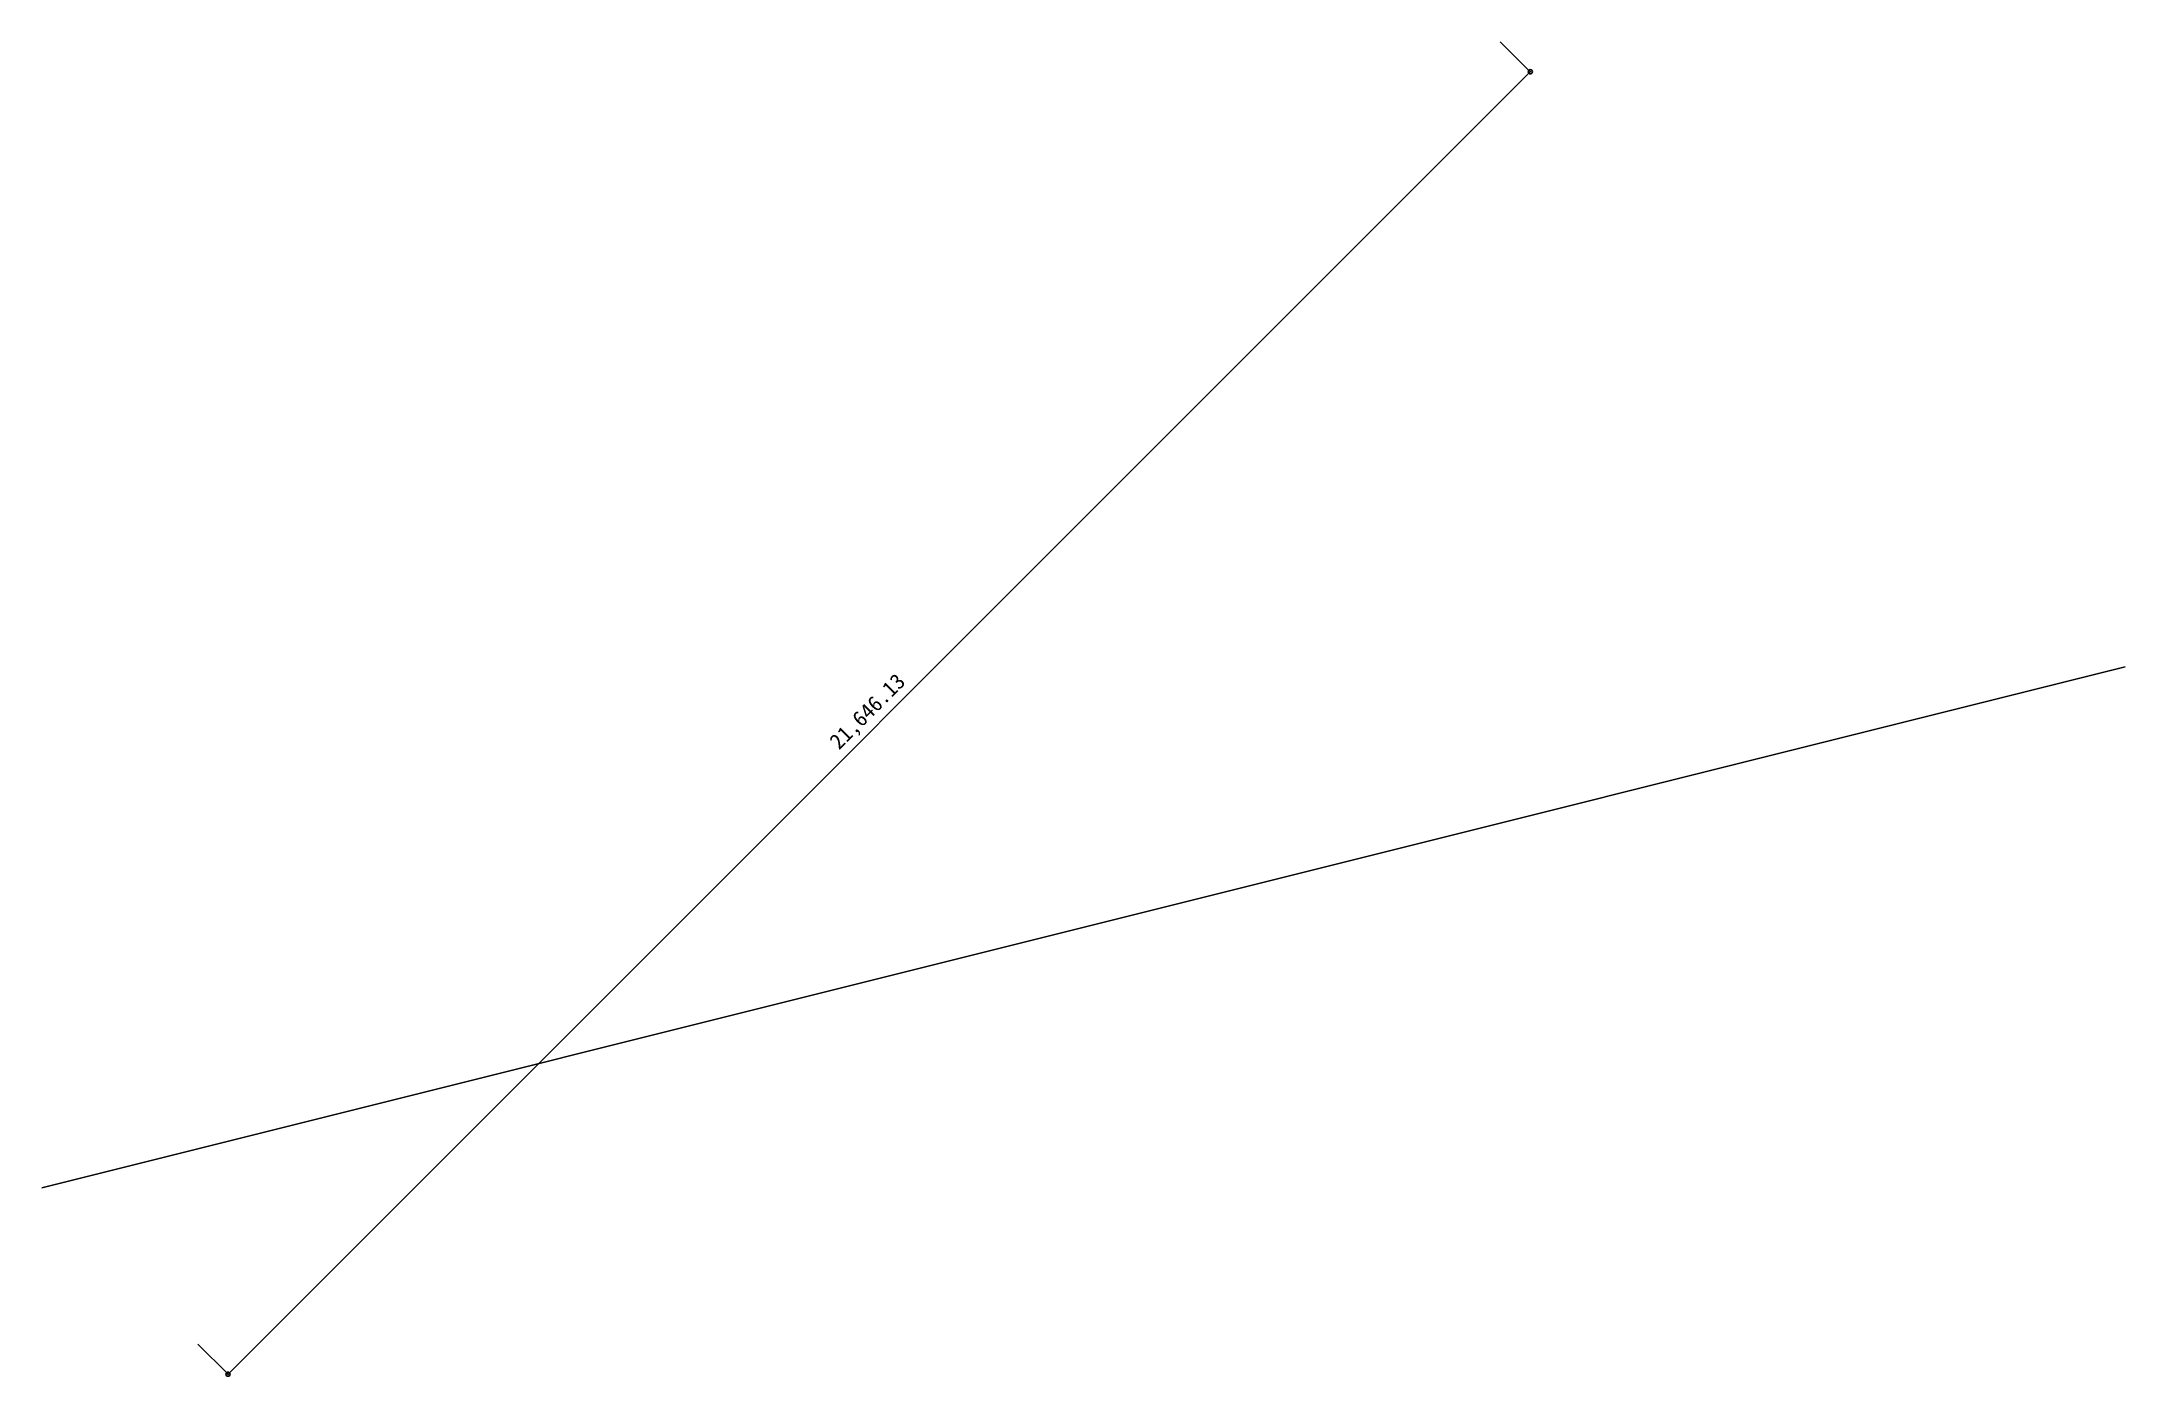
# Model space of a CAD drawing. Units: millimetres at full size, sheet at 1:100. Extents: x -15551 to 8939, y -17950 to -2265.
import ezdxf
from ezdxf.enums import TextEntityAlignment as Align

# ---------------------------------------------------------------- set-up
doc = ezdxf.new("R2010")
doc.units = ezdxf.units.MM
doc.header["$LTSCALE"] = 100
doc.header["$PDMODE"] = 32
doc.header["$PDSIZE"] = 50
doc.layers.add('0-0', color=4, linetype='Continuous')
doc.styles.add('ＭＳ ゴシック', font='')
doc.styles.get('ＭＳ ゴシック').set_extended_font_data('MS Gothic')

msp = doc.modelspace()

# ---------------------------------------------------------------- linework, layer by layer
at = {"layer": '0-0'}
for p, q in [((1945.4, -2618.9), (1591.8, -2265.3)), ((-13360.7, -17925), (1945.4, -2618.9)), ((-13360.7, -17925), (-13714.3, -17571.4))]:
    msp.add_line(p, q, dxfattribs=at)
at = {"layer": '0-0', "color": 7}
msp.add_line((-15551, -15734.7), (8938.8, -9612.2), dxfattribs=at)
at = {"layer": '0-0'}
for p in [(1945.4, -2618.9), (-13360.7, -17925)]:
    msp.add_point(p, dxfattribs=at)

# ---------------------------------------------------------------- texts
at = {"layer": '0-0', "style": 'ＭＳ ゴシック'}
msp.add_text('21,646.13', height=183.3, rotation=45, dxfattribs=at).set_placement((-6140.8, -10634.3), align=Align.BOTTOM_LEFT)

doc.saveas('drawing.dxf')
